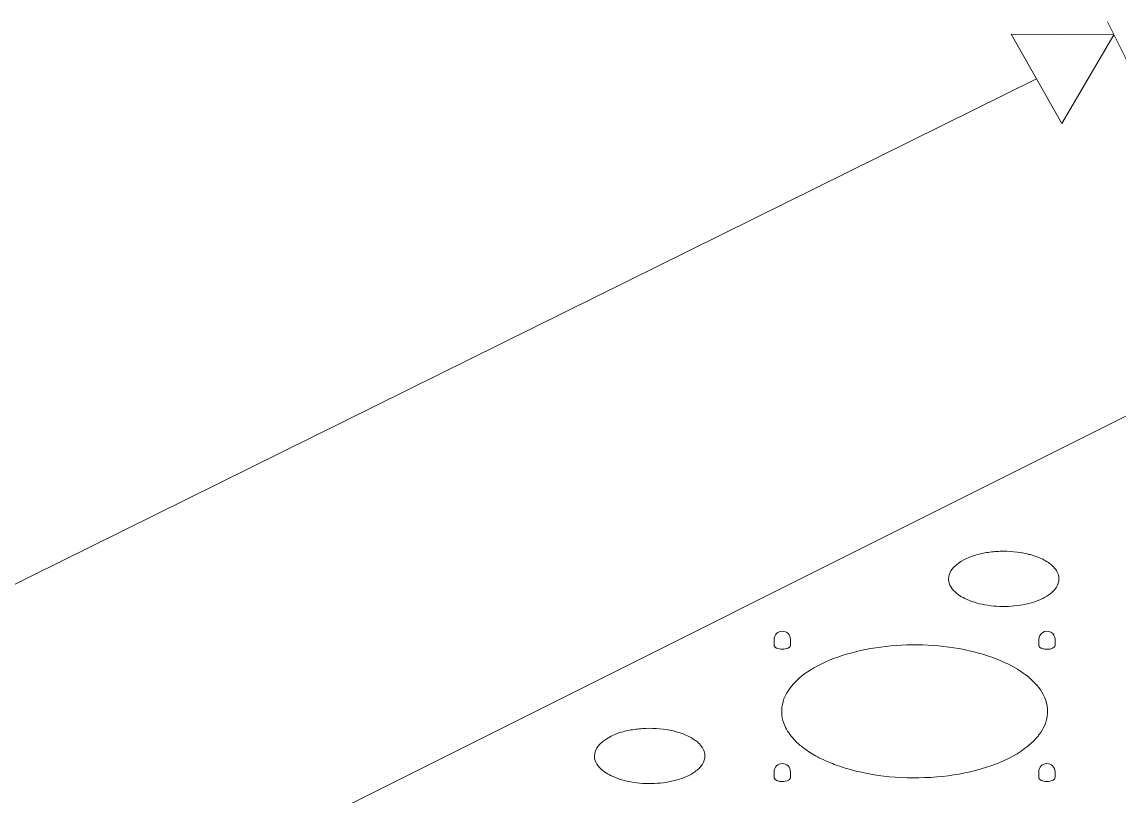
# Model space of a CAD drawing. Header units: millimetres. Extents: x 438 to 4638, y 478 to 3448.
# Drawn here: x 2893.2 to 2987.7, y 2576.1 to 2642.8 of the extents above; entities that cross this region are included whole.
import ezdxf

# ---------------------------------------------------------------- set-up
doc = ezdxf.new("R2010")
doc.units = ezdxf.units.MM

msp = doc.modelspace()

# ---------------------------------------------------------------- linework, layer by layer
at = {"lineweight": 5}
for p, q in [((3000.336, 2615.586), (2986.716, 2642.826)), ((2778.054, 2537.786), (2980.606, 2637.919)), ((2784.832, 2507.135), (3000.616, 2615.027)), ((2957.996, 2589.126), (2957.996, 2589.628)), ((2959.4, 2589.126), (2959.4, 2589.628)), ((2980.8, 2589.126), (2980.8, 2589.628)), ((2982.204, 2589.126), (2982.204, 2589.628)), ((2957.996, 2577.724), (2957.996, 2578.226)), ((2959.4, 2577.724), (2959.4, 2578.226)), ((2980.8, 2577.724), (2980.8, 2578.226)), ((2982.204, 2577.724), (2982.204, 2578.226))]:
    msp.add_line(p, q, dxfattribs=at)
msp.add_lwpolyline([(2982.794, 2634.069), (2987.275, 2641.708), (2978.419, 2641.769)], close=True, dxfattribs=at)
for centre, radius, start, end in [((2974.226, 2594.841), 1.203, 179.97906, 189.90823), ((2981.341, 2594.841), 1.203, 359.97906, 9.90823), ((2958.698, 2589.628), 0.702, 0, 180), ((2981.502, 2589.628), 0.702, 61.60439, 180), ((2981.502, 2589.628), 0.702, 0, 59.73746), ((2964.635, 2585.712), 6.814, 227.83628, 232.08199), ((2943.71, 2579.582), 1.203, 179.97906, 189.90823), ((2950.824, 2579.583), 1.203, 359.97906, 9.90823), ((2958.698, 2578.226), 0.702, 0, 180), ((2967.499, 2590.414), 12.337, 243.50589, 247.92841), ((2981.502, 2578.226), 0.702, 0, 180)]:
    msp.add_arc(centre, radius, start, end, dxfattribs=at)
for points, knots in [([(2973.023, 2594.841), (2973.024, 2595.834), (2974.667, 2596.77), (2976.311, 2597.126), (2977.861, 2597.279), (2979.038, 2597.175), (2979.795, 2596.998)], [0, 0, 0, 0, 0.392375, 0.538072, 0.692789, 1, 1, 1, 1]), ([(2979.795, 2596.998), (2979.919, 2596.969), (2980.382, 2596.849), (2980.835, 2596.681), (2981.15, 2596.524)], [0, 0, 0, 0, 0.265295, 1, 1, 1, 1]), ([(2981.632, 2596.242), (2981.753, 2596.159), (2982.148, 2595.853), (2982.464, 2595.401), (2982.526, 2595.048)], [0, 0, 0, 0, 0.290409, 1, 1, 1, 1]), ([(2982.544, 2594.841), (2982.544, 2594.591), (2982.351, 2594.035), (2981.93, 2593.652), (2981.683, 2593.476)], [0, 0, 0, 0, 0.450829, 1, 1, 1, 1]), ([(2974.417, 2593.158), (2974.232, 2593.25), (2973.648, 2593.587), (2973.123, 2594.163), (2973.041, 2594.634)], [0, 0, 0, 0, 0.301911, 1, 1, 1, 1]), ([(2981.683, 2593.476), (2981.23, 2593.152), (2980.076, 2592.676), (2978.182, 2592.4), (2976.219, 2592.519), (2974.961, 2592.886), (2974.417, 2593.158)], [0, 0, 0, 0, 0.22187, 0.48602, 0.757803, 1, 1, 1, 1]), ([(2958.02, 2589.035), (2958.047, 2588.985), (2958.111, 2588.928), (2958.181, 2588.888), (2958.201, 2588.878)], [0, 0, 0, 0, 0.712516, 1, 1, 1, 1]), ([(2958.907, 2582.193), (2958.659, 2582.756), (2958.493, 2584.141), (2959.681, 2586.048), (2961.815, 2587.517), (2964.701, 2588.587), (2968.099, 2589.163), (2971.69, 2589.196), (2975.124, 2588.68), (2977.26, 2587.949), (2978.204, 2587.477)], [0, 0, 0, 0, 0.078775, 0.164918, 0.273604, 0.406369, 0.556496, 0.713298, 0.864779, 1, 1, 1, 1]), ([(2959.194, 2588.878), (2959.224, 2588.893), (2959.318, 2588.947), (2959.4, 2589.05), (2959.4, 2589.126)], [0, 0, 0, 0, 0.307677, 1, 1, 1, 1]), ([(2980.824, 2589.035), (2980.851, 2588.985), (2980.915, 2588.928), (2980.985, 2588.888), (2981.006, 2588.878)], [0, 0, 0, 0, 0.714475, 1, 1, 1, 1]), ([(2981.32, 2588.787), (2981.522, 2588.76), (2981.844, 2588.76), (2982.204, 2588.996), (2982.204, 2589.126)], [0, 0, 0, 0, 0.61016, 1, 1, 1, 1]), ([(2958.201, 2588.878), (2958.353, 2588.803), (2958.698, 2588.748), (2959.043, 2588.803), (2959.194, 2588.878)], [0, 0, 0, 0, 0.499885, 1, 1, 1, 1]), ([(2978.204, 2587.477), (2978.904, 2587.127), (2980.117, 2586.364), (2981.405, 2584.801), (2981.705, 2582.965), (2981.188, 2581.893), (2980.843, 2581.429)], [0, 0, 0, 0, 0.307753, 0.557418, 0.772592, 1, 1, 1, 1]), ([(2942.507, 2579.583), (2942.508, 2580.576), (2944.151, 2581.512), (2945.795, 2581.868), (2947.345, 2582.021), (2948.522, 2581.917), (2949.279, 2581.74)], [0, 0, 0, 0, 0.392375, 0.538072, 0.692789, 1, 1, 1, 1]), ([(2949.279, 2581.74), (2949.403, 2581.711), (2949.866, 2581.591), (2950.319, 2581.423), (2950.633, 2581.266)], [0, 0, 0, 0, 0.265295, 1, 1, 1, 1]), ([(2960.061, 2580.661), (2959.932, 2580.778), (2959.475, 2581.228), (2959.095, 2581.765), (2958.907, 2582.193)], [0, 0, 0, 0, 0.270676, 1, 1, 1, 1]), ([(2951.116, 2580.983), (2951.236, 2580.901), (2951.632, 2580.595), (2951.948, 2580.142), (2952.01, 2579.79)], [0, 0, 0, 0, 0.290409, 1, 1, 1, 1]), ([(2980.843, 2581.429), (2980.778, 2581.342), (2980.491, 2580.984), (2980.157, 2580.665), (2979.887, 2580.443)], [0, 0, 0, 0, 0.237015, 1, 1, 1, 1]), ([(2952.028, 2579.583), (2952.027, 2579.333), (2951.835, 2578.777), (2951.414, 2578.394), (2951.167, 2578.218)], [0, 0, 0, 0, 0.450829, 1, 1, 1, 1]), ([(2961.996, 2579.373), (2961.853, 2579.445), (2961.315, 2579.728), (2960.801, 2580.06), (2960.447, 2580.336)], [0, 0, 0, 0, 0.263158, 1, 1, 1, 1]), ([(2979.277, 2579.993), (2978.364, 2579.382), (2976.144, 2578.421), (2972.454, 2577.699), (2968.484, 2577.635), (2965.831, 2578.059), (2964.57, 2578.406)], [0, 0, 0, 0, 0.217513, 0.471777, 0.74107, 1, 1, 1, 1]), ([(2943.901, 2577.9), (2943.716, 2577.992), (2943.132, 2578.329), (2942.607, 2578.905), (2942.525, 2579.375)], [0, 0, 0, 0, 0.301911, 1, 1, 1, 1]), ([(2964.57, 2578.406), (2964.421, 2578.447), (2963.844, 2578.614), (2963.277, 2578.814), (2962.864, 2578.982)], [0, 0, 0, 0, 0.257593, 1, 1, 1, 1]), ([(2951.167, 2578.218), (2950.713, 2577.894), (2949.56, 2577.418), (2947.666, 2577.142), (2945.703, 2577.261), (2944.445, 2577.628), (2943.901, 2577.9)], [0, 0, 0, 0, 0.22187, 0.48602, 0.757803, 1, 1, 1, 1]), ([(2958.516, 2577.385), (2958.718, 2577.358), (2959.04, 2577.358), (2959.4, 2577.594), (2959.4, 2577.724)], [0, 0, 0, 0, 0.61016, 1, 1, 1, 1]), ([(2981.998, 2577.476), (2982.028, 2577.491), (2982.122, 2577.545), (2982.204, 2577.648), (2982.204, 2577.724)], [0, 0, 0, 0, 0.307677, 1, 1, 1, 1]), ([(2958.02, 2577.633), (2958.047, 2577.583), (2958.111, 2577.526), (2958.181, 2577.486), (2958.201, 2577.476)], [0, 0, 0, 0, 0.714475, 1, 1, 1, 1]), ([(2980.824, 2577.633), (2980.851, 2577.583), (2980.915, 2577.526), (2980.985, 2577.486), (2981.006, 2577.476)], [0, 0, 0, 0, 0.712516, 1, 1, 1, 1]), ([(2981.006, 2577.476), (2981.157, 2577.401), (2981.502, 2577.346), (2981.847, 2577.4), (2981.998, 2577.476)], [0, 0, 0, 0, 0.499885, 1, 1, 1, 1])]:
    msp.add_open_spline(points, degree=3, knots=knots, dxfattribs=at)
for points in [[(2981.15, 2596.524), (2981.316, 2596.441), (2981.478, 2596.347), (2981.632, 2596.242)], [(2957.996, 2589.126), (2957.996, 2589.095), (2958.005, 2589.063), (2958.02, 2589.035)], [(2980.8, 2589.126), (2980.8, 2589.095), (2980.809, 2589.063), (2980.824, 2589.035)], [(2981.006, 2588.878), (2981.103, 2588.829), (2981.212, 2588.802), (2981.32, 2588.787)], [(2950.633, 2581.266), (2950.8, 2581.183), (2950.962, 2581.089), (2951.116, 2580.983)], [(2979.887, 2580.443), (2979.691, 2580.283), (2979.487, 2580.133), (2979.277, 2579.993)], [(2957.996, 2577.724), (2957.996, 2577.693), (2958.005, 2577.661), (2958.02, 2577.633)], [(2980.8, 2577.724), (2980.8, 2577.693), (2980.809, 2577.661), (2980.824, 2577.633)], [(2958.201, 2577.476), (2958.299, 2577.427), (2958.408, 2577.4), (2958.516, 2577.385)]]:
    msp.add_open_spline(points, degree=3, dxfattribs=at)

doc.saveas('drawing.dxf')
